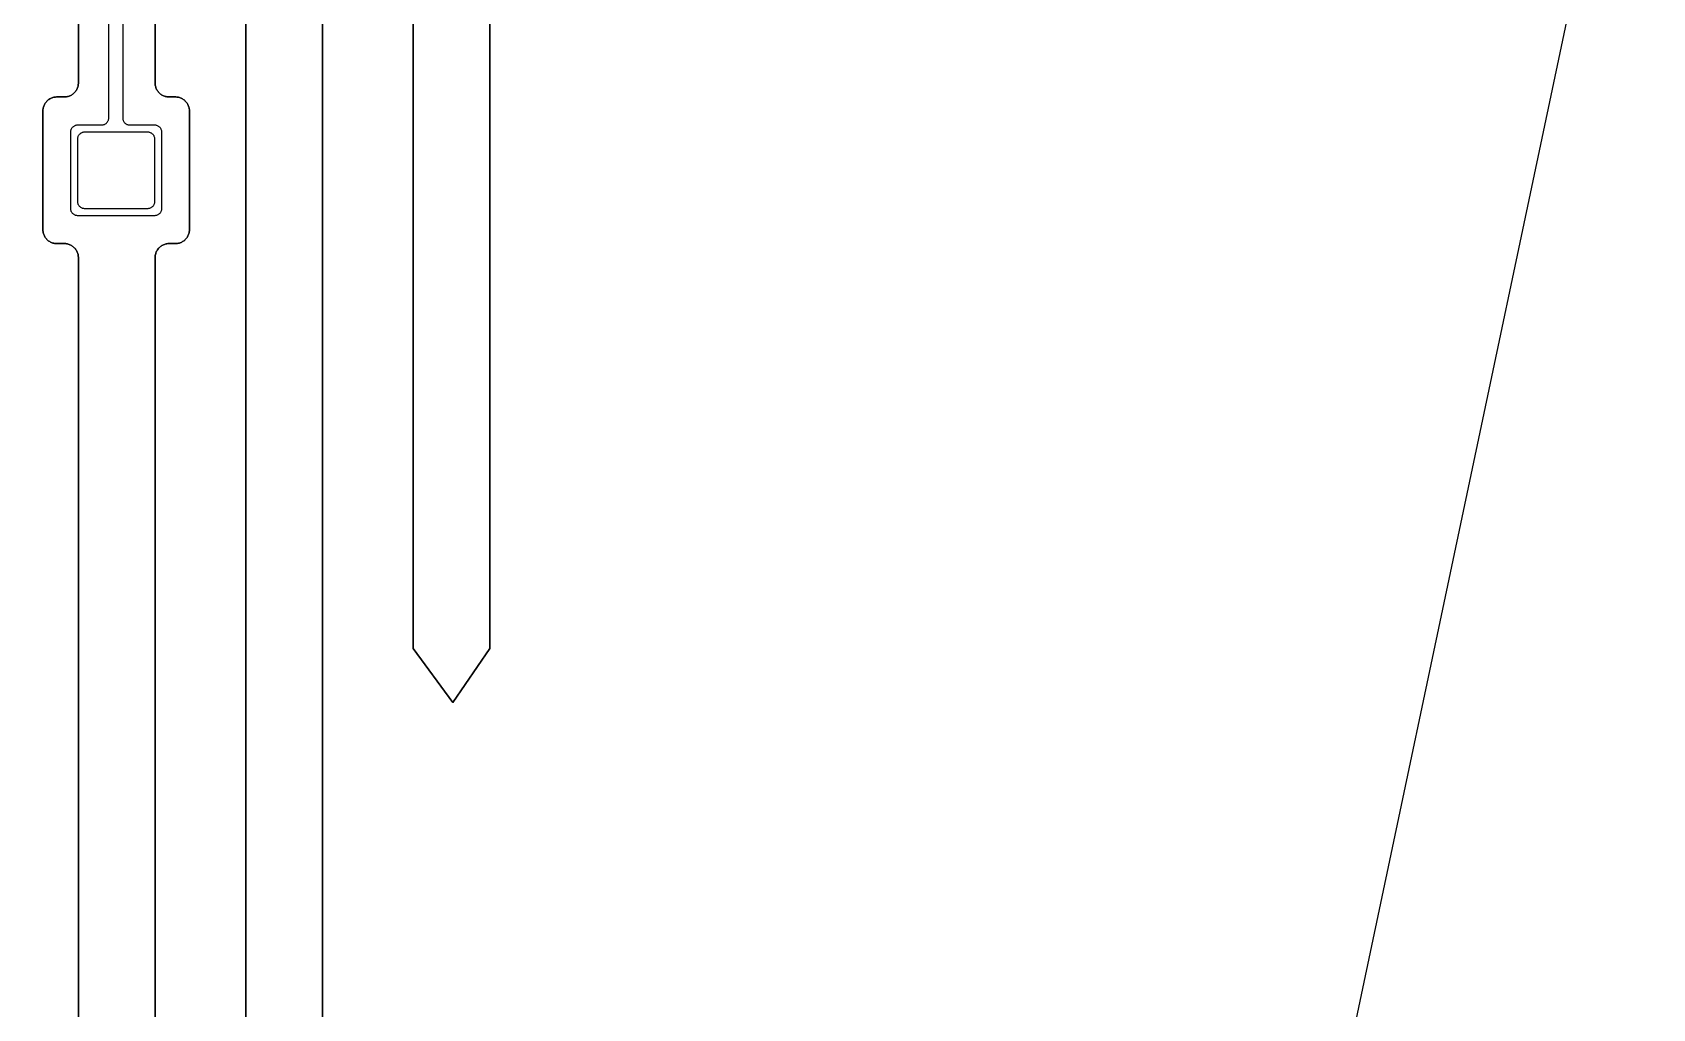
# Model space of a CAD drawing. Extents: x -2057 to 2225, y -44 to 31181.
# Drawn here: x 318.2 to 550.4, y 1419.7 to 1559.5 of the extents above; entities that cross this region are included whole.
import ezdxf

# ---------------------------------------------------------------- set-up
doc = ezdxf.new("R2010")
doc.units = 0
for name, color, linetype in [('electrode', 6, 'CONTINUOUS'), ('etching', 7, 'CONTINUOUS'), ('L2D0_etching2', 4, 'CONTINUOUS'), ('L3D0_etching3', 5, 'CONTINUOUS'), ('metalization', 8, 'CONTINUOUS'), ('polyimide', 9, 'CONTINUOUS'), ('polyimide_etch_borders', 10, 'CONTINUOUS')]:
    doc.layers.add(name, color=color, linetype=linetype)

msp = doc.modelspace()

# ---------------------------------------------------------------- linework, layer by layer
at = {"layer": 'electrode'}
msp.add_lwpolyline([(325.66, 1534.247), (325.573, 1534.255), (325.487, 1534.27), (325.402, 1534.293), (325.32, 1534.323), (325.241, 1534.36), (325.166, 1534.403), (325.094, 1534.453), (325.027, 1534.509), (324.965, 1534.571), (324.909, 1534.638), (324.859, 1534.71), (324.816, 1534.785), (324.779, 1534.864), (324.749, 1534.946), (324.726, 1535.031), (324.711, 1535.117), (324.703, 1535.204), (324.703, 1544.291), (324.711, 1544.378), (324.726, 1544.464), (324.749, 1544.548), (324.779, 1544.63), (324.816, 1544.71), (324.859, 1544.785), (324.909, 1544.857), (324.965, 1544.924), (325.027, 1544.985), (325.094, 1545.042), (325.166, 1545.092), (325.241, 1545.135), (325.32, 1545.172), (325.402, 1545.202), (325.487, 1545.225), (325.573, 1545.24), (325.66, 1545.247), (334.747, 1545.247), (334.834, 1545.24), (334.92, 1545.225), (335.004, 1545.202), (335.086, 1545.172), (335.166, 1545.135), (335.241, 1545.092), (335.313, 1545.042), (335.38, 1544.985), (335.441, 1544.924), (335.498, 1544.857), (335.548, 1544.785), (335.591, 1544.71), (335.628, 1544.63), (335.658, 1544.548), (335.681, 1544.464), (335.696, 1544.378), (335.703, 1544.291), (335.703, 1535.204), (335.696, 1535.117), (335.681, 1535.031), (335.658, 1534.946), (335.628, 1534.864), (335.591, 1534.785), (335.548, 1534.71), (335.498, 1534.638), (335.441, 1534.571), (335.38, 1534.509), (335.313, 1534.453), (335.241, 1534.403), (335.166, 1534.36), (335.086, 1534.323), (335.004, 1534.293), (334.92, 1534.27), (334.834, 1534.255), (334.747, 1534.247)], close=True, dxfattribs=at)
at = {"layer": 'etching'}
for points in [[(1890.612, 20342.595), (1890.612, 10404.624), (907.37, 8971.06), (907.37, 3311.52), (208.395, -1.125), (80.82, -44.08), (0, 0), (-775.12, 3311.52), (-775.12, 8985.76), (-1736.396, 10397.27), (-1736.396, 20343.044)], [(324.792, 9035.371), (324.792, 1552.185), (324.784, 1552.059), (324.769, 1551.934), (324.745, 1551.811), (324.714, 1551.689), (324.675, 1551.57), (324.629, 1551.453), (324.575, 1551.339), (324.515, 1551.229), (324.447, 1551.123), (324.373, 1551.021), (324.293, 1550.924), (324.207, 1550.832), (324.116, 1550.746), (324.019, 1550.666), (323.917, 1550.592), (323.811, 1550.525), (323.701, 1550.465), (323.587, 1550.411), (323.47, 1550.365), (323.351, 1550.326), (323.229, 1550.295), (323.105, 1550.271), (322.981, 1550.255), (322.855, 1550.247), (321.641, 1550.247), (321.515, 1550.24), (321.39, 1550.224), (321.267, 1550.2), (321.145, 1550.169), (321.026, 1550.13), (320.909, 1550.084), (320.795, 1550.03), (320.685, 1549.97), (320.579, 1549.902), (320.477, 1549.828), (320.38, 1549.748), (320.288, 1549.662), (320.202, 1549.571), (320.122, 1549.474), (320.048, 1549.372), (319.981, 1549.266), (319.921, 1549.156), (319.867, 1549.042), (319.821, 1548.925), (319.782, 1548.806), (319.751, 1548.684), (319.727, 1548.56), (319.711, 1548.436), (319.703, 1548.31), (319.703, 1531.185), (319.711, 1531.059), (319.727, 1530.934), (319.751, 1530.811), (319.782, 1530.689), (319.821, 1530.57), (319.867, 1530.453), (319.921, 1530.339), (319.981, 1530.229), (320.048, 1530.123), (320.122, 1530.021), (320.202, 1529.924), (320.288, 1529.832), (320.38, 1529.746), (320.477, 1529.666), (320.579, 1529.592), (320.685, 1529.525), (320.795, 1529.465), (320.909, 1529.411), (321.026, 1529.365), (321.145, 1529.326), (321.267, 1529.295), (321.39, 1529.271), (321.515, 1529.255), (321.641, 1529.247), (322.855, 1529.247), (322.981, 1529.24), (323.105, 1529.224), (323.229, 1529.2), (323.351, 1529.169), (323.47, 1529.13), (323.587, 1529.084), (323.701, 1529.03), (323.811, 1528.97), (323.917, 1528.902), (324.019, 1528.828), (324.116, 1528.748), (324.207, 1528.662), (324.293, 1528.571), (324.373, 1528.474), (324.447, 1528.372), (324.515, 1528.266), (324.575, 1528.156), (324.629, 1528.042), (324.675, 1527.925), (324.714, 1527.806), (324.745, 1527.684), (324.769, 1527.56), (324.784, 1527.436), (324.792, 1527.31), (324.792, 1271.247)], [(335.754, 1271.247), (335.792, 1527.31), (335.8, 1527.436), (335.816, 1527.56), (335.84, 1527.684), (335.871, 1527.806), (335.91, 1527.925), (335.956, 1528.042), (336.009, 1528.156), (336.07, 1528.266), (336.137, 1528.372), (336.211, 1528.474), (336.291, 1528.571), (336.377, 1528.662), (336.469, 1528.748), (336.566, 1528.828), (336.668, 1528.902), (336.774, 1528.97), (336.884, 1529.03), (336.998, 1529.084), (337.114, 1529.13), (337.234, 1529.169), (337.356, 1529.2), (337.479, 1529.224), (337.604, 1529.24), (337.729, 1529.247), (338.766, 1529.247), (338.892, 1529.255), (339.016, 1529.271), (339.14, 1529.295), (339.262, 1529.326), (339.381, 1529.365), (339.498, 1529.411), (339.612, 1529.465), (339.722, 1529.525), (339.828, 1529.592), (339.93, 1529.666), (340.027, 1529.746), (340.118, 1529.832), (340.204, 1529.924), (340.284, 1530.021), (340.358, 1530.123), (340.426, 1530.229), (340.486, 1530.339), (340.54, 1530.453), (340.586, 1530.57), (340.625, 1530.689), (340.656, 1530.811), (340.68, 1530.934), (340.696, 1531.059), (340.703, 1531.185), (340.703, 1548.31), (340.696, 1548.436), (340.68, 1548.56), (340.656, 1548.684), (340.625, 1548.806), (340.586, 1548.925), (340.54, 1549.042), (340.486, 1549.156), (340.426, 1549.266), (340.358, 1549.372), (340.284, 1549.474), (340.204, 1549.571), (340.118, 1549.662), (340.027, 1549.748), (339.93, 1549.828), (339.828, 1549.902), (339.722, 1549.97), (339.612, 1550.03), (339.498, 1550.084), (339.381, 1550.13), (339.262, 1550.169), (339.14, 1550.2), (339.016, 1550.224), (338.892, 1550.24), (338.766, 1550.247), (337.729, 1550.247), (337.604, 1550.255), (337.479, 1550.271), (337.356, 1550.295), (337.234, 1550.326), (337.114, 1550.365), (336.998, 1550.411), (336.884, 1550.465), (336.774, 1550.525), (336.668, 1550.592), (336.566, 1550.666), (336.469, 1550.746), (336.377, 1550.832), (336.291, 1550.924), (336.211, 1551.021), (336.137, 1551.123), (336.07, 1551.229), (336.009, 1551.339), (335.956, 1551.453), (335.91, 1551.57), (335.871, 1551.689), (335.84, 1551.811), (335.816, 1551.934), (335.8, 1552.059), (335.792, 1552.185), (335.792, 9035.371)], [(372.792, 1727.31), (372.792, 1471.247), (378.472, 1463.52), (383.754, 1471.247), (383.792, 1727.31)], [(348.792, 1627.31), (348.792, 1371.247)], [(359.754, 1371.247), (359.792, 1627.31)]]:
    msp.add_lwpolyline(points, dxfattribs=at)
at = {"layer": 'L2D0_etching2'}
msp.add_lwpolyline([(1890.612, 20342.595), (1890.612, 10404.624), (907.37, 8971.06), (907.37, 3311.52), (208.395, -1.125), (80.82, -44.08), (0, 0), (-775.12, 3311.52), (-775.12, 8985.76), (-1736.396, 10397.27), (-1736.396, 20343.044)], dxfattribs=at)
at = {"layer": 'L3D0_etching3'}
for points in [[(1890.612, 20342.595), (1890.612, 10404.624), (907.37, 8971.06), (907.37, 3311.52), (208.395, -1.125), (80.82, -44.08), (0, 0), (-775.12, 3311.52), (-775.12, 8985.76), (-1736.396, 10397.27), (-1736.396, 20343.044)], [(324.792, 9035.371), (324.792, 1552.185), (324.784, 1552.059), (324.769, 1551.934), (324.745, 1551.811), (324.714, 1551.689), (324.675, 1551.57), (324.629, 1551.453), (324.575, 1551.339), (324.515, 1551.229), (324.447, 1551.123), (324.373, 1551.021), (324.293, 1550.924), (324.207, 1550.832), (324.116, 1550.746), (324.019, 1550.666), (323.917, 1550.592), (323.811, 1550.525), (323.701, 1550.465), (323.587, 1550.411), (323.47, 1550.365), (323.351, 1550.326), (323.229, 1550.295), (323.105, 1550.271), (322.981, 1550.255), (322.855, 1550.247), (321.641, 1550.247), (321.515, 1550.24), (321.39, 1550.224), (321.267, 1550.2), (321.145, 1550.169), (321.026, 1550.13), (320.909, 1550.084), (320.795, 1550.03), (320.685, 1549.97), (320.579, 1549.902), (320.477, 1549.828), (320.38, 1549.748), (320.288, 1549.662), (320.202, 1549.571), (320.122, 1549.474), (320.048, 1549.372), (319.981, 1549.266), (319.921, 1549.156), (319.867, 1549.042), (319.821, 1548.925), (319.782, 1548.806), (319.751, 1548.684), (319.727, 1548.56), (319.711, 1548.436), (319.703, 1548.31), (319.703, 1531.185), (319.711, 1531.059), (319.727, 1530.934), (319.751, 1530.811), (319.782, 1530.689), (319.821, 1530.57), (319.867, 1530.453), (319.921, 1530.339), (319.981, 1530.229), (320.048, 1530.123), (320.122, 1530.021), (320.202, 1529.924), (320.288, 1529.832), (320.38, 1529.746), (320.477, 1529.666), (320.579, 1529.592), (320.685, 1529.525), (320.795, 1529.465), (320.909, 1529.411), (321.026, 1529.365), (321.145, 1529.326), (321.267, 1529.295), (321.39, 1529.271), (321.515, 1529.255), (321.641, 1529.247), (322.855, 1529.247), (322.981, 1529.24), (323.105, 1529.224), (323.229, 1529.2), (323.351, 1529.169), (323.47, 1529.13), (323.587, 1529.084), (323.701, 1529.03), (323.811, 1528.97), (323.917, 1528.902), (324.019, 1528.828), (324.116, 1528.748), (324.207, 1528.662), (324.293, 1528.571), (324.373, 1528.474), (324.447, 1528.372), (324.515, 1528.266), (324.575, 1528.156), (324.629, 1528.042), (324.675, 1527.925), (324.714, 1527.806), (324.745, 1527.684), (324.769, 1527.56), (324.784, 1527.436), (324.792, 1527.31), (324.792, 1271.247)], [(335.754, 1271.247), (335.792, 1527.31), (335.8, 1527.436), (335.816, 1527.56), (335.84, 1527.684), (335.871, 1527.806), (335.91, 1527.925), (335.956, 1528.042), (336.009, 1528.156), (336.07, 1528.266), (336.137, 1528.372), (336.211, 1528.474), (336.291, 1528.571), (336.377, 1528.662), (336.469, 1528.748), (336.566, 1528.828), (336.668, 1528.902), (336.774, 1528.97), (336.884, 1529.03), (336.998, 1529.084), (337.114, 1529.13), (337.234, 1529.169), (337.356, 1529.2), (337.479, 1529.224), (337.604, 1529.24), (337.729, 1529.247), (338.766, 1529.247), (338.892, 1529.255), (339.016, 1529.271), (339.14, 1529.295), (339.262, 1529.326), (339.381, 1529.365), (339.498, 1529.411), (339.612, 1529.465), (339.722, 1529.525), (339.828, 1529.592), (339.93, 1529.666), (340.027, 1529.746), (340.118, 1529.832), (340.204, 1529.924), (340.284, 1530.021), (340.358, 1530.123), (340.426, 1530.229), (340.486, 1530.339), (340.54, 1530.453), (340.586, 1530.57), (340.625, 1530.689), (340.656, 1530.811), (340.68, 1530.934), (340.696, 1531.059), (340.703, 1531.185), (340.703, 1548.31), (340.696, 1548.436), (340.68, 1548.56), (340.656, 1548.684), (340.625, 1548.806), (340.586, 1548.925), (340.54, 1549.042), (340.486, 1549.156), (340.426, 1549.266), (340.358, 1549.372), (340.284, 1549.474), (340.204, 1549.571), (340.118, 1549.662), (340.027, 1549.748), (339.93, 1549.828), (339.828, 1549.902), (339.722, 1549.97), (339.612, 1550.03), (339.498, 1550.084), (339.381, 1550.13), (339.262, 1550.169), (339.14, 1550.2), (339.016, 1550.224), (338.892, 1550.24), (338.766, 1550.247), (337.729, 1550.247), (337.604, 1550.255), (337.479, 1550.271), (337.356, 1550.295), (337.234, 1550.326), (337.114, 1550.365), (336.998, 1550.411), (336.884, 1550.465), (336.774, 1550.525), (336.668, 1550.592), (336.566, 1550.666), (336.469, 1550.746), (336.377, 1550.832), (336.291, 1550.924), (336.211, 1551.021), (336.137, 1551.123), (336.07, 1551.229), (336.009, 1551.339), (335.956, 1551.453), (335.91, 1551.57), (335.871, 1551.689), (335.84, 1551.811), (335.816, 1551.934), (335.8, 1552.059), (335.792, 1552.185), (335.792, 9035.371)], [(372.792, 1727.31), (372.792, 1471.247), (378.472, 1463.52), (383.754, 1471.247), (383.792, 1727.31)], [(348.792, 1627.31), (348.792, 1371.247)], [(359.754, 1371.247), (359.792, 1627.31)]]:
    msp.add_lwpolyline(points, dxfattribs=at)
at = {"layer": 'metalization'}
msp.add_lwpolyline([(331.142, 9040.22), (331.142, 1547.204), (331.15, 1547.117), (331.165, 1547.031), (331.188, 1546.946), (331.218, 1546.864), (331.254, 1546.785), (331.298, 1546.71), (331.348, 1546.638), (331.404, 1546.571), (331.466, 1546.509), (331.533, 1546.453), (331.604, 1546.403), (331.68, 1546.36), (331.759, 1546.323), (331.841, 1546.293), (331.926, 1546.27), (332.012, 1546.255), (332.099, 1546.247), (335.747, 1546.247), (335.834, 1546.24), (335.92, 1546.225), (336.004, 1546.202), (336.086, 1546.172), (336.166, 1546.135), (336.241, 1546.092), (336.313, 1546.042), (336.38, 1545.985), (336.441, 1545.924), (336.498, 1545.857), (336.548, 1545.785), (336.591, 1545.71), (336.628, 1545.63), (336.658, 1545.548), (336.681, 1545.464), (336.696, 1545.378), (336.703, 1545.291), (336.703, 1534.204), (336.696, 1534.117), (336.681, 1534.031), (336.658, 1533.946), (336.628, 1533.864), (336.591, 1533.785), (336.548, 1533.71), (336.498, 1533.638), (336.441, 1533.571), (336.38, 1533.509), (336.313, 1533.453), (336.241, 1533.403), (336.166, 1533.36), (336.086, 1533.323), (336.004, 1533.293), (335.92, 1533.27), (335.834, 1533.255), (335.747, 1533.247), (324.66, 1533.247), (324.573, 1533.255), (324.487, 1533.27), (324.402, 1533.293), (324.32, 1533.323), (324.241, 1533.36), (324.166, 1533.403), (324.094, 1533.453), (324.027, 1533.509), (323.965, 1533.571), (323.909, 1533.638), (323.859, 1533.71), (323.816, 1533.785), (323.779, 1533.864), (323.749, 1533.946), (323.726, 1534.031), (323.711, 1534.117), (323.703, 1534.204), (323.703, 1545.291), (323.711, 1545.378), (323.726, 1545.464), (323.749, 1545.548), (323.779, 1545.63), (323.816, 1545.71), (323.859, 1545.785), (323.909, 1545.857), (323.965, 1545.924), (324.027, 1545.985), (324.094, 1546.042), (324.166, 1546.092), (324.241, 1546.135), (324.32, 1546.172), (324.402, 1546.202), (324.487, 1546.225), (324.573, 1546.24), (324.66, 1546.247), (328.186, 1546.247), (328.273, 1546.255), (328.359, 1546.27), (328.443, 1546.293), (328.525, 1546.323), (328.604, 1546.36), (328.68, 1546.403), (328.752, 1546.453), (328.819, 1546.509), (328.88, 1546.571), (328.936, 1546.638), (328.986, 1546.71), (329.03, 1546.785), (329.067, 1546.864), (329.097, 1546.946), (329.12, 1547.031), (329.135, 1547.117), (329.142, 1547.204), (329.142, 9040.22)], dxfattribs=at)
at = {"layer": 'polyimide'}
for points in [[(324.792, 1271.247), (324.792, 1527.31), (324.784, 1527.436), (324.769, 1527.56), (324.745, 1527.684), (324.714, 1527.806), (324.675, 1527.925), (324.629, 1528.042), (324.575, 1528.156), (324.515, 1528.266), (324.447, 1528.372), (324.373, 1528.474), (324.293, 1528.571), (324.207, 1528.662), (324.116, 1528.748), (324.019, 1528.828), (323.917, 1528.902), (323.811, 1528.97), (323.701, 1529.03), (323.587, 1529.084), (323.47, 1529.13), (323.351, 1529.169), (323.229, 1529.2), (323.105, 1529.224), (322.981, 1529.24), (322.855, 1529.247), (321.641, 1529.247), (321.515, 1529.255), (321.39, 1529.271), (321.267, 1529.295), (321.145, 1529.326), (321.026, 1529.365), (320.909, 1529.411), (320.795, 1529.465), (320.685, 1529.525), (320.579, 1529.592), (320.477, 1529.666), (320.38, 1529.746), (320.288, 1529.832), (320.202, 1529.924), (320.122, 1530.021), (320.048, 1530.123), (319.981, 1530.229), (319.921, 1530.339), (319.867, 1530.453), (319.821, 1530.57), (319.782, 1530.689), (319.751, 1530.811), (319.727, 1530.934), (319.711, 1531.059), (319.703, 1531.185), (319.703, 1548.31), (319.711, 1548.436), (319.727, 1548.56), (319.751, 1548.684), (319.782, 1548.806), (319.821, 1548.925), (319.867, 1549.042), (319.921, 1549.156), (319.981, 1549.266), (320.048, 1549.372), (320.122, 1549.474), (320.202, 1549.571), (320.288, 1549.662), (320.38, 1549.748), (320.477, 1549.828), (320.579, 1549.902), (320.685, 1549.97), (320.795, 1550.03), (320.909, 1550.084), (321.026, 1550.13), (321.145, 1550.169), (321.267, 1550.2), (321.39, 1550.224), (321.515, 1550.24), (321.641, 1550.247), (322.855, 1550.247), (322.981, 1550.255), (323.105, 1550.271), (323.229, 1550.295), (323.351, 1550.326), (323.47, 1550.365), (323.587, 1550.411), (323.701, 1550.465), (323.811, 1550.525), (323.917, 1550.592), (324.019, 1550.666), (324.116, 1550.746), (324.207, 1550.832), (324.293, 1550.924), (324.373, 1551.021), (324.447, 1551.123), (324.515, 1551.229), (324.575, 1551.339), (324.629, 1551.453), (324.675, 1551.57), (324.714, 1551.689), (324.745, 1551.811), (324.769, 1551.934), (324.784, 1552.059), (324.792, 1552.185), (324.792, 9035.371)], [(324.792, 9035.371), (324.792, 1552.185), (324.784, 1552.059), (324.769, 1551.934), (324.745, 1551.811), (324.714, 1551.689), (324.675, 1551.57), (324.629, 1551.453), (324.575, 1551.339), (324.515, 1551.229), (324.447, 1551.123), (324.373, 1551.021), (324.293, 1550.924), (324.207, 1550.832), (324.116, 1550.746), (324.019, 1550.666), (323.917, 1550.592), (323.811, 1550.525), (323.701, 1550.465), (323.587, 1550.411), (323.47, 1550.365), (323.351, 1550.326), (323.229, 1550.295), (323.105, 1550.271), (322.981, 1550.255), (322.855, 1550.247), (321.641, 1550.247), (321.515, 1550.24), (321.39, 1550.224), (321.267, 1550.2), (321.145, 1550.169), (321.026, 1550.13), (320.909, 1550.084), (320.795, 1550.03), (320.685, 1549.97), (320.579, 1549.902), (320.477, 1549.828), (320.38, 1549.748), (320.288, 1549.662), (320.202, 1549.571), (320.122, 1549.474), (320.048, 1549.372), (319.981, 1549.266), (319.921, 1549.156), (319.867, 1549.042), (319.821, 1548.925), (319.782, 1548.806), (319.751, 1548.684), (319.727, 1548.56), (319.711, 1548.436), (319.703, 1548.31), (319.703, 1531.185), (319.711, 1531.059), (319.727, 1530.934), (319.751, 1530.811), (319.782, 1530.689), (319.821, 1530.57), (319.867, 1530.453), (319.921, 1530.339), (319.981, 1530.229), (320.048, 1530.123), (320.122, 1530.021), (320.202, 1529.924), (320.288, 1529.832), (320.38, 1529.746), (320.477, 1529.666), (320.579, 1529.592), (320.685, 1529.525), (320.795, 1529.465), (320.909, 1529.411), (321.026, 1529.365), (321.145, 1529.326), (321.267, 1529.295), (321.39, 1529.271), (321.515, 1529.255), (321.641, 1529.247), (322.855, 1529.247), (322.981, 1529.24), (323.105, 1529.224), (323.229, 1529.2), (323.351, 1529.169), (323.47, 1529.13), (323.587, 1529.084), (323.701, 1529.03), (323.811, 1528.97), (323.917, 1528.902), (324.019, 1528.828), (324.116, 1528.748), (324.207, 1528.662), (324.293, 1528.571), (324.373, 1528.474), (324.447, 1528.372), (324.515, 1528.266), (324.575, 1528.156), (324.629, 1528.042), (324.675, 1527.925), (324.714, 1527.806), (324.745, 1527.684), (324.769, 1527.56), (324.784, 1527.436), (324.792, 1527.31), (324.792, 1271.247)], [(335.792, 9035.371), (335.792, 1552.185), (335.8, 1552.059), (335.816, 1551.934), (335.84, 1551.811), (335.871, 1551.689), (335.91, 1551.57), (335.956, 1551.453), (336.009, 1551.339), (336.07, 1551.229), (336.137, 1551.123), (336.211, 1551.021), (336.291, 1550.924), (336.377, 1550.832), (336.469, 1550.746), (336.566, 1550.666), (336.668, 1550.592), (336.774, 1550.525), (336.884, 1550.465), (336.998, 1550.411), (337.114, 1550.365), (337.234, 1550.326), (337.356, 1550.295), (337.479, 1550.271), (337.604, 1550.255), (337.729, 1550.247), (338.766, 1550.247), (338.892, 1550.24), (339.016, 1550.224), (339.14, 1550.2), (339.262, 1550.169), (339.381, 1550.13), (339.498, 1550.084), (339.612, 1550.03), (339.722, 1549.97), (339.828, 1549.902), (339.93, 1549.828), (340.027, 1549.748), (340.118, 1549.662), (340.204, 1549.571), (340.284, 1549.474), (340.358, 1549.372), (340.426, 1549.266), (340.486, 1549.156), (340.54, 1549.042), (340.586, 1548.925), (340.625, 1548.806), (340.656, 1548.684), (340.68, 1548.56), (340.696, 1548.436), (340.703, 1548.31), (340.703, 1531.185), (340.696, 1531.059), (340.68, 1530.934), (340.656, 1530.811), (340.625, 1530.689), (340.586, 1530.57), (340.54, 1530.453), (340.486, 1530.339), (340.426, 1530.229), (340.358, 1530.123), (340.284, 1530.021), (340.204, 1529.924), (340.118, 1529.832), (340.027, 1529.746), (339.93, 1529.666), (339.828, 1529.592), (339.722, 1529.525), (339.612, 1529.465), (339.498, 1529.411), (339.381, 1529.365), (339.262, 1529.326), (339.14, 1529.295), (339.016, 1529.271), (338.892, 1529.255), (338.766, 1529.247), (337.729, 1529.247), (337.604, 1529.24), (337.479, 1529.224), (337.356, 1529.2), (337.234, 1529.169), (337.114, 1529.13), (336.998, 1529.084), (336.884, 1529.03), (336.774, 1528.97), (336.668, 1528.902), (336.566, 1528.828), (336.469, 1528.748), (336.377, 1528.662), (336.291, 1528.571), (336.211, 1528.474), (336.137, 1528.372), (336.07, 1528.266), (336.009, 1528.156), (335.956, 1528.042), (335.91, 1527.925), (335.871, 1527.806), (335.84, 1527.684), (335.816, 1527.56), (335.8, 1527.436), (335.792, 1527.31), (335.754, 1271.247)], [(335.754, 1271.247), (335.792, 1527.31), (335.8, 1527.436), (335.816, 1527.56), (335.84, 1527.684), (335.871, 1527.806), (335.91, 1527.925), (335.956, 1528.042), (336.009, 1528.156), (336.07, 1528.266), (336.137, 1528.372), (336.211, 1528.474), (336.291, 1528.571), (336.377, 1528.662), (336.469, 1528.748), (336.566, 1528.828), (336.668, 1528.902), (336.774, 1528.97), (336.884, 1529.03), (336.998, 1529.084), (337.114, 1529.13), (337.234, 1529.169), (337.356, 1529.2), (337.479, 1529.224), (337.604, 1529.24), (337.729, 1529.247), (338.766, 1529.247), (338.892, 1529.255), (339.016, 1529.271), (339.14, 1529.295), (339.262, 1529.326), (339.381, 1529.365), (339.498, 1529.411), (339.612, 1529.465), (339.722, 1529.525), (339.828, 1529.592), (339.93, 1529.666), (340.027, 1529.746), (340.118, 1529.832), (340.204, 1529.924), (340.284, 1530.021), (340.358, 1530.123), (340.426, 1530.229), (340.486, 1530.339), (340.54, 1530.453), (340.586, 1530.57), (340.625, 1530.689), (340.656, 1530.811), (340.68, 1530.934), (340.696, 1531.059), (340.703, 1531.185), (340.703, 1548.31), (340.696, 1548.436), (340.68, 1548.56), (340.656, 1548.684), (340.625, 1548.806), (340.586, 1548.925), (340.54, 1549.042), (340.486, 1549.156), (340.426, 1549.266), (340.358, 1549.372), (340.284, 1549.474), (340.204, 1549.571), (340.118, 1549.662), (340.027, 1549.748), (339.93, 1549.828), (339.828, 1549.902), (339.722, 1549.97), (339.612, 1550.03), (339.498, 1550.084), (339.381, 1550.13), (339.262, 1550.169), (339.14, 1550.2), (339.016, 1550.224), (338.892, 1550.24), (338.766, 1550.247), (337.729, 1550.247), (337.604, 1550.255), (337.479, 1550.271), (337.356, 1550.295), (337.234, 1550.326), (337.114, 1550.365), (336.998, 1550.411), (336.884, 1550.465), (336.774, 1550.525), (336.668, 1550.592), (336.566, 1550.666), (336.469, 1550.746), (336.377, 1550.832), (336.291, 1550.924), (336.211, 1551.021), (336.137, 1551.123), (336.07, 1551.229), (336.009, 1551.339), (335.956, 1551.453), (335.91, 1551.57), (335.871, 1551.689), (335.84, 1551.811), (335.816, 1551.934), (335.8, 1552.059), (335.792, 1552.185), (335.792, 9035.371)], [(383.792, 1727.31), (383.754, 1471.247), (378.472, 1463.52), (372.792, 1471.247), (372.792, 1727.31)], [(372.792, 1727.31), (372.792, 1471.247), (378.472, 1463.52), (383.754, 1471.247), (383.792, 1727.31)], [(348.792, 1371.247), (348.792, 1627.31)], [(348.792, 1627.31), (348.792, 1371.247)], [(359.792, 1627.31), (359.754, 1371.247)], [(359.754, 1371.247), (359.792, 1627.31)]]:
    msp.add_lwpolyline(points, dxfattribs=at)
at = {"layer": 'polyimide_etch_borders'}
msp.add_lwpolyline([(1890.612, 20342.595), (1890.612, 10404.624), (907.37, 8971.06), (907.37, 3311.52), (208.395, -1.125), (80.82, -44.08), (0, 0), (-775.12, 3311.52), (-775.12, 8985.76), (-1736.396, 10397.27), (-1736.396, 20343.044)], dxfattribs=at)

doc.saveas('drawing.dxf')
